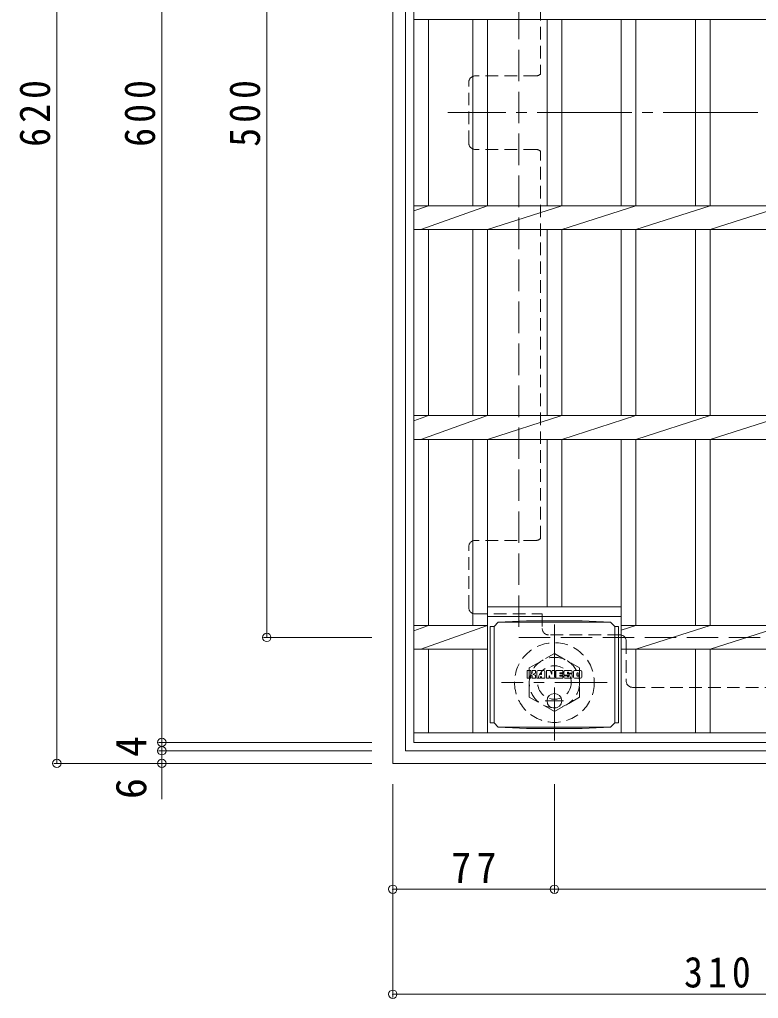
# Model space of a CAD drawing. Units: millimetres at full size, sheet at 1:5; details may follow other scales. Extents: x -1338 to 1348, y -985 to 942.
# Drawn here: x -1125.2 to -773.3, y 32.4 to 498.7 of the extents above; entities that cross this region are included whole.
import ezdxf
from ezdxf.enums import TextEntityAlignment as Align

# ---------------------------------------------------------------- set-up
doc = ezdxf.new("R2010")
doc.units = ezdxf.units.MM
doc.header["$LTSCALE"] = 5
doc.header["$PDMODE"] = 32
doc.header["$PDSIZE"] = 4
for name, pattern in [('CHAIN1', [8, 5, -1, 1, -1]), ('CHAIN2', [12, 9, -1, 1, -1]), ('DASHED1', [1.8, 1.2, -0.6]), ('DASHED3', [4, 3, -1])]:
    doc.linetypes.add(name, pattern=pattern)
for name, color, linetype, lineweight in [('5-1', 3, 'Continuous', 9), ('5-2', 3, 'Continuous', 9), ('5-4', 7, 'Continuous', 9), ('5-7', 2, 'Continuous', 9), ('5-9', 2, 'Continuous', 9), ('5-F', 7, 'Continuous', 9)]:
    doc.layers.add(name, color=color, linetype=linetype, lineweight=lineweight)
doc.styles.add('ＭＳ ゴシック', font='')
doc.styles.get('ＭＳ ゴシック').set_extended_font_data('MS Gothic')

msp = doc.modelspace()

# ---------------------------------------------------------------- linework, layer by layer
at = {"layer": '5-1', "color": 2}
for p, q in [((-947.5, 764.373), (-947.5, 144.372)), ((-941.5, 758.372), (-941.5, 150.373)), ((-941.5, 150.373), (-333.5, 150.373)), ((-947.5, 144.372), (-327.5, 144.372))]:
    msp.add_line(p, q, dxfattribs=at)
at = {"layer": '5-1', "color": 2, "linetype": 'DASHED3'}
for p, q in [((-887.5, 704.373), (-887.5, 204.372)), ((-887.5, 204.372), (-387.499, 204.372))]:
    msp.add_line(p, q, dxfattribs=at)
at = {"layer": '5-1', "color": 2, "linetype": 'CHAIN1'}
for p, q in [((-870.5, 210.508), (-870.5, 155.235)), ((-845.363, 182.871), (-895.636, 182.871))]:
    msp.add_line(p, q, dxfattribs=at)
at = {"layer": '5-1', "color": 2, "linetype": 'DASHED1'}
msp.add_lwpolyline([(-882.5, 175.944), (-882.5, 189.8), (-870.5, 196.729), (-858.5, 189.8), (-858.5, 175.944), (-870.5, 169.015)], close=True, dxfattribs=at)
for radius in [19, 12, 8]:
    msp.add_circle((-870.5, 182.871), radius, dxfattribs=at)
at = {"layer": '5-2'}
for p, q in [((-937.499, 154.372), (-937.499, 754.372)), ((-937.499, 498.722), (-337.5, 498.722)), ((-930.499, 410.022), (-930.499, 498.722)), ((-909.299, 410.022), (-909.299, 498.722)), ((-902.299, 410.022), (-902.299, 498.722)), ((-873.999, 410.022), (-873.999, 498.722)), ((-866.999, 410.022), (-866.999, 498.722)), ((-838.699, 410.022), (-838.699, 498.722)), ((-831.699, 410.022), (-831.699, 498.722)), ((-803.299, 410.022), (-803.299, 498.722)), ((-796.299, 410.022), (-796.299, 498.722)), ((-937.499, 407.534), (-930.496, 410.022)), ((-937.499, 410.022), (-381.849, 410.022)), ((-934.099, 398.723), (-902.299, 410.022)), ((-902.299, 398.723), (-866.999, 410.022)), ((-866.999, 398.723), (-831.699, 410.022)), ((-831.699, 398.723), (-796.299, 410.022)), ((-796.3, 398.723), (-760.999, 410.022)), ((-937.499, 398.722), (-393.15, 398.722)), ((-930.499, 310.023), (-930.499, 398.722)), ((-909.299, 310.023), (-909.299, 398.722)), ((-902.299, 310.023), (-902.299, 398.722)), ((-873.999, 310.023), (-873.999, 398.722)), ((-866.999, 310.023), (-866.999, 398.722)), ((-838.699, 310.023), (-838.699, 398.722)), ((-831.699, 310.023), (-831.699, 398.722)), ((-803.299, 310.023), (-803.299, 398.722)), ((-796.299, 310.023), (-796.299, 398.722)), ((-937.499, 307.534), (-930.496, 310.023)), ((-937.499, 310.023), (-481.849, 310.023)), ((-934.099, 298.723), (-902.299, 310.023)), ((-902.299, 298.723), (-866.999, 310.023)), ((-866.999, 298.723), (-831.699, 310.023)), ((-831.699, 298.723), (-796.299, 310.023)), ((-796.3, 298.723), (-760.999, 310.023)), ((-937.499, 298.722), (-493.149, 298.722)), ((-930.499, 210.023), (-930.499, 298.722)), ((-909.299, 210.023), (-909.299, 298.722)), ((-902.299, 158.872), (-902.299, 298.722)), ((-873.999, 218.872), (-873.999, 298.722)), ((-866.999, 218.872), (-866.999, 298.722)), ((-838.699, 158.872), (-838.699, 298.722)), ((-831.699, 210.023), (-831.699, 298.722)), ((-803.299, 210.023), (-803.299, 298.722)), ((-796.299, 210.023), (-796.299, 298.722)), ((-838.699, 218.872), (-902.299, 218.872)), ((-937.499, 207.534), (-930.496, 210.023)), ((-937.499, 210.023), (-902.299, 210.023)), ((-934.099, 198.723), (-902.299, 210.023)), ((-838.699, 214.372), (-902.299, 214.372)), ((-831.699, 210.023), (-838.699, 207.782)), ((-581.849, 210.023), (-838.699, 210.023)), ((-831.699, 198.723), (-796.299, 210.023)), ((-796.3, 198.723), (-760.999, 210.023)), ((-937.499, 198.722), (-902.299, 198.722)), ((-930.499, 158.872), (-930.499, 198.722)), ((-909.299, 158.872), (-909.299, 198.722)), ((-593.15, 198.722), (-838.699, 198.722)), ((-831.699, 158.872), (-831.699, 198.722)), ((-803.299, 158.872), (-803.299, 198.722)), ((-796.299, 158.872), (-796.299, 198.722)), ((-633, 158.872), (-937.499, 158.872)), ((-337.5, 154.372), (-937.499, 154.372))]:
    msp.add_line(p, q, dxfattribs=at)
at = {"layer": '5-4'}
for p, q in [((-1107.5, 144.372), (-1107.5, 764.373)), ((-1057.5, 754.372), (-1057.5, 154.372)), ((-1007.5, 204.372), (-1007.5, 704.373)), ((-1009, 204.372), (-957.5, 204.372)), ((-1059, 154.372), (-957.5, 154.372)), ((-1057.5, 154.372), (-1057.5, 150.373)), ((-1059, 150.373), (-957.5, 150.373)), ((-1057.5, 150.373), (-1057.5, 144.372)), ((-1109, 144.372), (-957.5, 144.372)), ((-1057.5, 144.372), (-1057.5, 127.372)), ((-947.5, 32.872), (-947.5, 134.372)), ((-870.5, 82.872), (-870.5, 134.372)), ((-947.5, 84.372), (-870.5, 84.372)), ((-870.5, 84.372), (-411.5, 84.372)), ((-947.5, 34.372), (-637.5, 34.372))]:
    msp.add_line(p, q, dxfattribs=at)
for p in [(-1007.5, 204.372), (-1057.5, 154.372), (-1057.5, 150.373), (-1107.5, 144.372), (-1057.5, 144.372), (-947.5, 84.372), (-870.5, 84.372), (-947.5, 34.372)]:
    msp.add_point(p, dxfattribs=at)
at = {"layer": '5-7', "linetype": 'DASHED1'}
for p, q in [((-877.099, 657.214), (-877.099, 472.833)), ((-879.299, 471.873), (-908.303, 471.873)), ((-911.303, 439.872), (-911.303, 468.873)), ((-879.299, 436.872), (-908.303, 436.872)), ((-877.099, 251.53), (-877.099, 435.911)), ((-911.303, 218.569), (-911.303, 247.57)), ((-879.299, 250.57), (-908.303, 250.57)), ((-908.303, 215.569), (-876.299, 215.569)), ((-876.299, 215.569), (-876.299, 208.569)), ((-839.298, 205.569), (-873.299, 205.569)), ((-836.298, 202.569), (-836.298, 183.569)), ((-833.298, 180.569), (-737.999, 180.569))]:
    msp.add_line(p, q, dxfattribs=at)
at = {"layer": '5-7', "linetype": 'CHAIN2'}
msp.add_line((-353.696, 454.372), (-921.303, 454.372), dxfattribs=at)
at = {"layer": '5-7', "linetype": 'DASHED1'}
for centre, start, end in [((-908.303, 468.873), 90, 180), ((-879.299, 474.873), 270, 317.16657), ((-908.303, 439.872), 180, 270), ((-879.299, 433.872), 42.83343, 90), ((-908.303, 247.57), 90, 180), ((-879.299, 253.57), 270, 317.16657), ((-908.303, 218.569), 180, 270), ((-873.299, 208.569), 180, 270), ((-839.298, 202.569), 0, 90), ((-833.298, 183.569), 180, 270)]:
    msp.add_arc(centre, 3, start, end, dxfattribs=at)
at = {"layer": '5-9'}
for p, q in [((-899.249, 209.643), (-897.249, 211.643)), ((-897.249, 211.643), (-883.786, 212.324)), ((-897.249, 211.643), (-843.749, 211.643)), ((-857.213, 212.324), (-883.786, 212.324)), ((-843.749, 211.643), (-857.213, 212.324)), ((-841.749, 209.643), (-843.749, 211.643)), ((-899.249, 209.601), (-901.051, 209.601)), ((-901.051, 209.601), (-901.051, 163.686)), ((-899.249, 163.643), (-899.249, 209.643)), ((-841.749, 163.643), (-841.749, 209.643)), ((-841.749, 209.601), (-839.947, 209.601)), ((-839.947, 209.601), (-839.947, 163.686)), ((-899.249, 163.686), (-901.051, 163.686)), ((-899.249, 163.643), (-897.249, 161.643)), ((-841.749, 163.643), (-843.749, 161.643)), ((-841.749, 163.686), (-839.947, 163.686)), ((-897.249, 161.643), (-883.786, 160.962)), ((-897.249, 161.643), (-843.749, 161.643)), ((-857.213, 160.962), (-883.786, 160.962)), ((-843.749, 161.643), (-857.213, 160.962))]:
    msp.add_line(p, q, dxfattribs=at)
at = {"layer": '5-9', "linetype": 'CHAIN1'}
for p, q in [((-870.499, 177.831), (-870.499, 170.455)), ((-866.143, 174.143), (-874.855, 174.143))]:
    msp.add_line(p, q, dxfattribs=at)
at = {"layer": '5-9'}
msp.add_circle((-870.499, 174.143), 3.5, dxfattribs=at)
at = {"layer": '5-F'}
for p, q in [((-883.51, 185.045), (-883.51, 188.398)), ((-881.828, 188.556), (-883.353, 188.556)), ((-881.671, 188.398), (-881.671, 187.474)), ((-881.168, 188.398), (-881.168, 187.474)), ((-879.664, 188.556), (-881.011, 188.556)), ((-879.507, 188.398), (-879.507, 187.617)), ((-878.841, 185.045), (-878.841, 188.032)), ((-875.527, 188.556), (-878.317, 188.556)), ((-877.177, 186.761), (-877.177, 187.302)), ((-876.719, 186.708), (-877.125, 186.708)), ((-876.667, 186.761), (-876.667, 187.302)), ((-875.003, 185.045), (-875.003, 188.032)), ((-874.329, 188.398), (-874.329, 185.045)), ((-874.172, 188.556), (-872.468, 188.556)), ((-872.318, 188.446), (-871.84, 186.952)), ((-871.679, 188.398), (-871.679, 186.978)), ((-871.521, 188.556), (-870.501, 188.556)), ((-870.344, 188.398), (-870.344, 185.045)), ((-869.835, 185.045), (-869.835, 188.398)), ((-869.678, 188.556), (-866.657, 188.556)), ((-866.657, 187.564), (-867.774, 187.564)), ((-866.657, 187.124), (-867.774, 187.124)), ((-866.5, 187.721), (-866.5, 188.398)), ((-866.5, 186.476), (-866.5, 186.967)), ((-862.516, 188.556), (-865.568, 188.556)), ((-864.337, 187.213), (-864.337, 187.626)), ((-864.18, 187.056), (-862.42, 187.056)), ((-863.82, 187.534), (-863.82, 187.626)), ((-863.663, 187.377), (-861.992, 187.377)), ((-861.992, 188.032), (-861.992, 187.377)), ((-861.483, 185.412), (-861.483, 188.032)), ((-858.012, 188.556), (-860.959, 188.556)), ((-859.807, 186.209), (-859.807, 187.234)), ((-859.165, 186.209), (-859.165, 187.234)), ((-857.488, 188.032), (-857.488, 185.412)), ((-883.353, 184.888), (-881.828, 184.888)), ((-881.671, 185.045), (-881.671, 186.13)), ((-881.174, 185.045), (-881.174, 186.13)), ((-881.016, 184.888), (-879.661, 184.888)), ((-879.504, 185.045), (-879.504, 185.975)), ((-877.335, 184.888), (-878.684, 184.888)), ((-877.177, 185.045), (-877.177, 185.464)), ((-876.667, 185.045), (-876.667, 185.464)), ((-876.51, 184.888), (-875.16, 184.888)), ((-873.17, 184.888), (-874.172, 184.888)), ((-873.013, 185.045), (-873.013, 185.954)), ((-872.525, 185), (-872.815, 185.983)), ((-870.501, 184.888), (-872.374, 184.888)), ((-869.678, 184.888), (-866.67, 184.888)), ((-866.657, 186.319), (-867.78, 186.319)), ((-866.67, 185.89), (-867.78, 185.89)), ((-866.513, 185.045), (-866.513, 185.733)), ((-865.996, 185.9), (-865.996, 185.412)), ((-865.839, 186.057), (-864.486, 186.057)), ((-863.986, 186.387), (-865.568, 186.387)), ((-862.42, 184.888), (-865.472, 184.888)), ((-864.328, 185.9), (-864.328, 185.789)), ((-863.829, 186.229), (-863.829, 185.789)), ((-858.012, 184.888), (-860.959, 184.888))]:
    msp.add_line(p, q, dxfattribs=at)
for centre, radius, start, end in [((-883.353, 188.398), 0.157, 90, 180), ((-881.828, 188.398), 0.157, 0, 90), ((-881.42, 187.474), 0.251, 180, 0), ((-881.011, 188.398), 0.157, 90, 180), ((-880.585, 186.8), 0.0878, 97.33171, 266.57183), ((-880.886, 189.134), 2.265, 277.33171, 299.42073), ((-880.689, 185.074), 1.641, 53.71985, 86.57183), ((-880.03, 187.617), 0.524, 299.42073, 0), ((-879.664, 188.398), 0.157, 0, 90), ((-878.317, 188.032), 0.524, 90, 180), ((-876.922, 187.302), 0.255, 0, 180), ((-877.125, 186.761), 0.0524, 180, 270), ((-876.719, 186.761), 0.0524, 270, 0), ((-875.527, 188.032), 0.524, 0, 90), ((-874.172, 188.398), 0.157, 90, 180), ((-872.468, 188.398), 0.157, 17.75635, 90), ((-871.761, 186.978), 0.0827, 197.75635, 0), ((-871.521, 188.398), 0.157, 90, 180), ((-870.501, 188.398), 0.157, 0, 90), ((-869.678, 188.398), 0.157, 90, 180), ((-867.774, 187.344), 0.22, 90, 270), ((-866.657, 188.398), 0.157, 0, 90), ((-866.657, 187.721), 0.157, 270, 0), ((-866.657, 186.967), 0.157, 0, 90), ((-863.62, 187.471), 2.376, 157.10112, 202.89888), ((-865.568, 188.294), 0.262, 90, 157.10112), ((-865.568, 186.649), 0.262, 202.89888, 270), ((-864.079, 187.626), 0.259, 0, 180), ((-864.18, 187.213), 0.157, 180, 270), ((-863.663, 187.534), 0.157, 180, 270), ((-862.516, 188.032), 0.524, 0, 90), ((-862.42, 186.794), 0.262, 22.90802, 90), ((-864.365, 185.972), 2.374, 337.09198, 22.90802), ((-860.959, 188.032), 0.524, 90, 180), ((-859.486, 187.234), 0.321, 0, 180), ((-858.012, 188.032), 0.524, 0, 90), ((-883.353, 185.045), 0.157, 180, 270), ((-881.828, 185.045), 0.157, 270, 0), ((-881.422, 186.13), 0.249, 0, 180), ((-881.016, 185.045), 0.157, 180, 270), ((-880.028, 185.975), 0.524, 0, 53.71985), ((-879.661, 185.045), 0.157, 270, 0), ((-878.684, 185.045), 0.157, 180, 270), ((-877.335, 185.045), 0.157, 270, 0), ((-876.922, 185.464), 0.255, 0, 180), ((-876.51, 185.045), 0.157, 180, 270), ((-875.16, 185.045), 0.157, 270, 0), ((-874.172, 185.045), 0.157, 180, 270), ((-873.17, 185.045), 0.157, 270, 0), ((-872.912, 185.954), 0.101, 16.48875, 180), ((-872.374, 185.045), 0.157, 196.48875, 270), ((-870.501, 185.045), 0.157, 270, 0), ((-869.678, 185.045), 0.157, 180, 270), ((-867.78, 186.105), 0.214, 90, 270), ((-866.67, 185.733), 0.157, 0, 90), ((-866.67, 185.045), 0.157, 270, 0), ((-866.657, 186.476), 0.157, 270, 0), ((-865.839, 185.9), 0.157, 90, 180), ((-865.472, 185.412), 0.524, 180, 270), ((-864.486, 185.9), 0.157, 0, 90), ((-864.079, 185.789), 0.25, 180, 0), ((-863.986, 186.229), 0.157, 0, 90), ((-862.42, 185.15), 0.262, 270, 337.09198), ((-860.959, 185.412), 0.524, 180, 270), ((-859.486, 186.209), 0.321, 180, 0), ((-858.012, 185.412), 0.524, 270, 0)]:
    msp.add_arc(centre, radius, start, end, dxfattribs=at)

# ---------------------------------------------------------------- texts
at = {"layer": '5-4', "color": 2, "style": 'ＭＳ ゴシック'}
for s, p in [('4', (-1060.5, 147.372)), ('6', (-1060.5, 127.372))]:
    msp.add_text(s, height=14.66, rotation=90, dxfattribs=at).set_placement(p, align=Align.BOTTOM_LEFT)
at = {"layer": '5-4', "color": 2, "char_height": 14.66, "attachment_point": 7, "rotation": 90, "style": 'ＭＳ ゴシック'}
for s, insert in [('\\T1.27;\\W0.9;620', (-1110.5, 438.122)), ('\\T1.27;\\W0.9;600', (-1060.5, 438.122)), ('\\T1.27;\\W0.9;500', (-1010.5, 438.122))]:
    msp.add_mtext(s, dxfattribs=dict(at, insert=insert))
at = {"layer": '5-4', "color": 2, "char_height": 14.66, "attachment_point": 7, "style": 'ＭＳ ゴシック'}
for s, insert in [('\\T1.27;\\W0.95;77', (-919.625, 87.372)), ('\\T1.27;\\W0.9;310', (-808.75, 37.372))]:
    msp.add_mtext(s, dxfattribs=dict(at, insert=insert))

doc.saveas('drawing.dxf')
